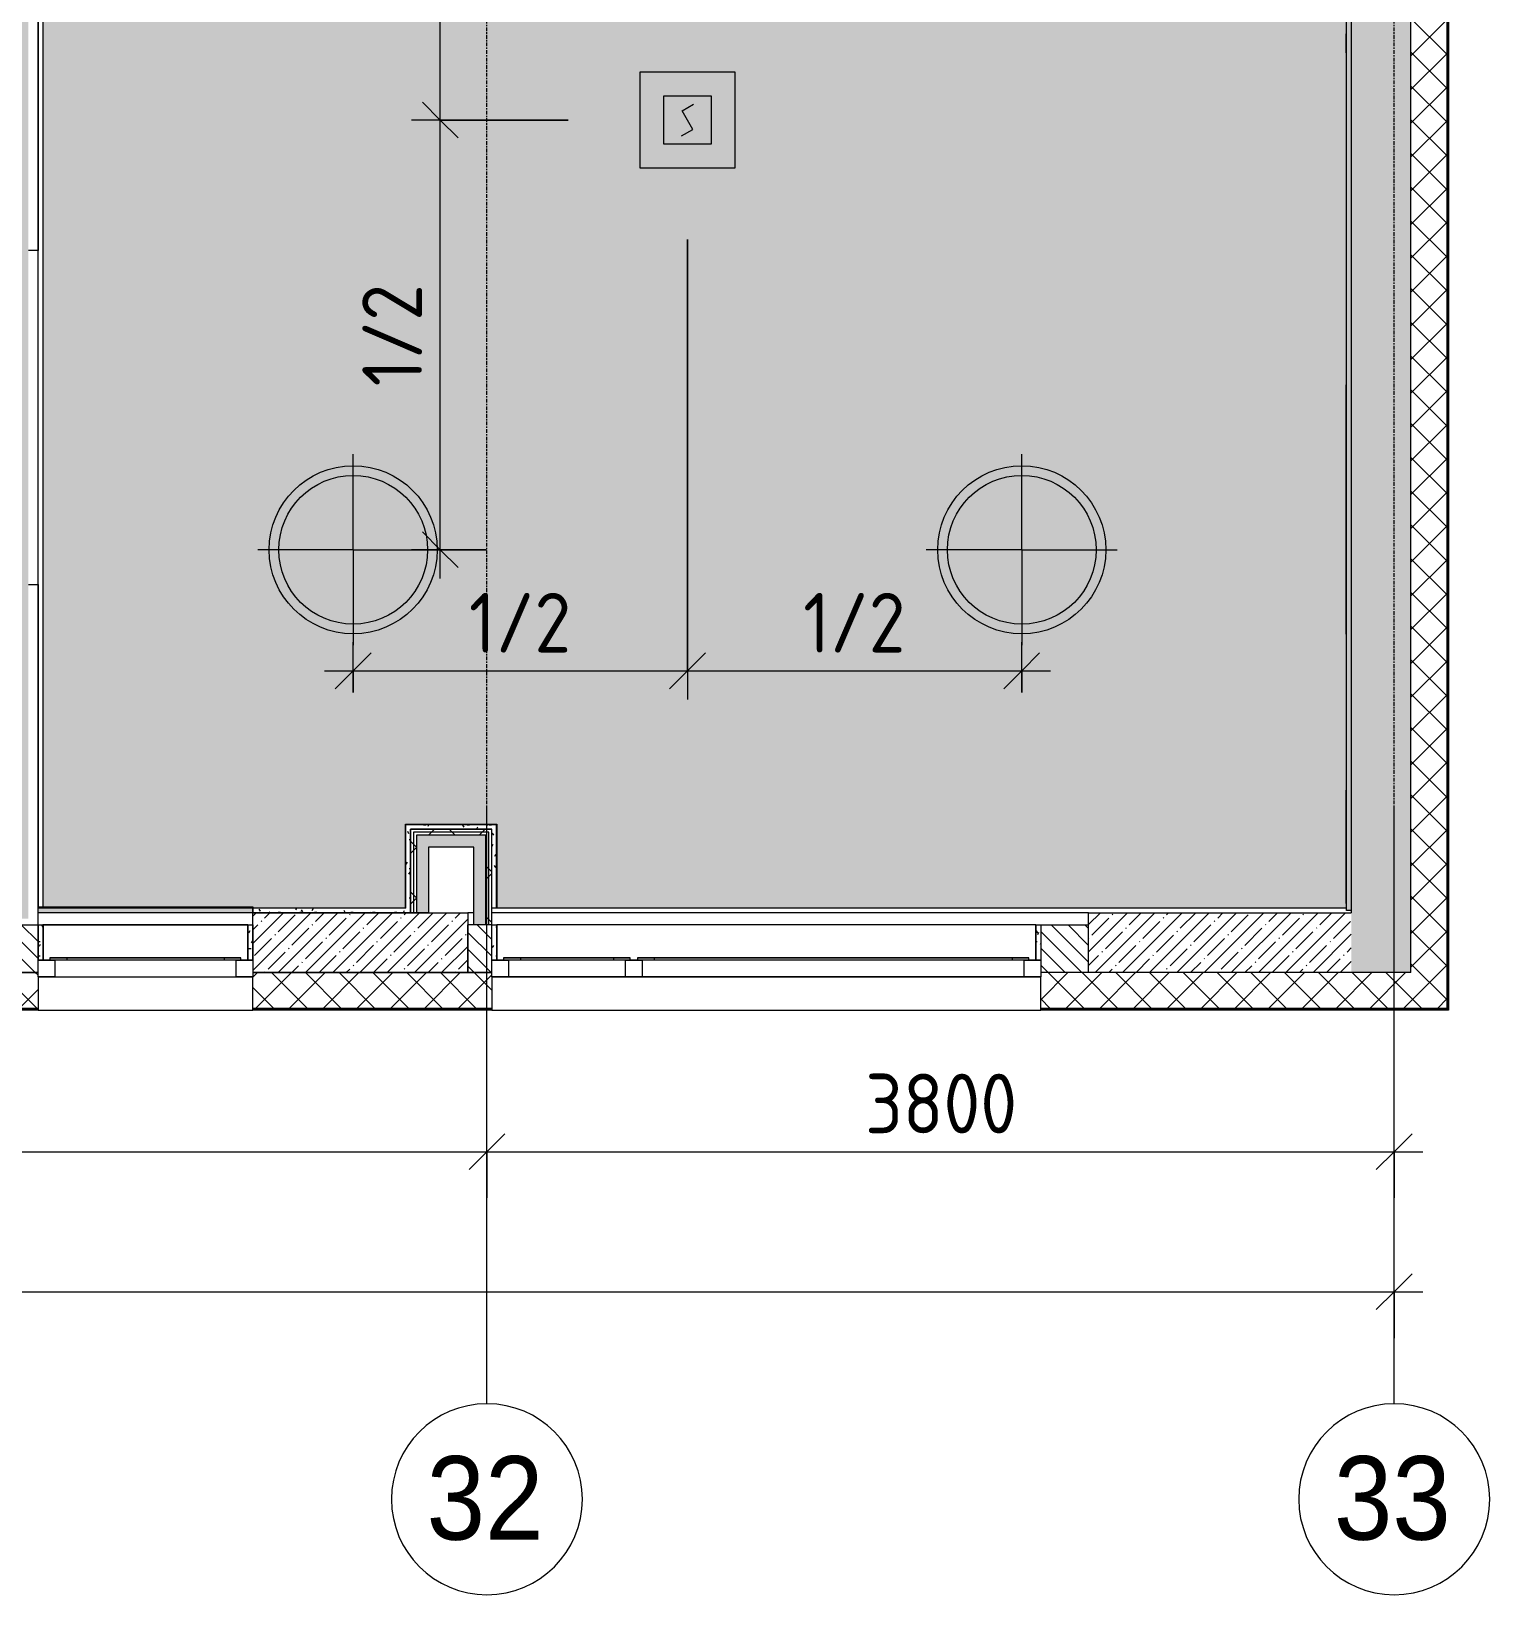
# Model space of a CAD drawing. Header units: millimetres. Extents: x 81610 to 276841, y -8553 to 29000.
# Drawn here: x 119302 to 125410, y -2706 to 3843 of the extents above; entities that cross this region are included whole.
import ezdxf

# ---------------------------------------------------------------- set-up
doc = ezdxf.new("R2010")
doc.units = ezdxf.units.MM
doc.linetypes.add('Осевая', pattern=[31.75, 6.35, -4.7625, 15.875, -4.7625])
for name, color, linetype, lineweight in [('A-ANNO-DIMS', 7, 'Continuous', 9), ('A-ANNO-DIMS-100', 7, 'Continuous', 9), ('A-ANNO-NOTE', 7, 'Continuous', 9), ('A-GLAZ', 7, 'Continuous', 9), ('A-GLAZ-1', 7, 'Continuous', 13), ('A-WALL', 7, 'Continuous', 9), ('I-WALL', 7, 'Continuous', 9), ('Q-SPCQ', 7, 'Continuous', 9), ('S-COLS', 7, 'Continuous', 9), ('Оси', 7, 'Continuous', 9), ('Оси-1', 7, 'Continuous', 20), ('Оси-2', 7, 'Осевая', 9)]:
    doc.layers.add(name, color=color, linetype=linetype, lineweight=lineweight)
for name, color, linetype, lineweight, true_color in [('A-CLNG-1', 7, 'Continuous', 9, 0xeaeaea), ('A-WALL-1', 7, 'Continuous', 9, 0x3c3c3c), ('A-WALL-2', 7, 'Continuous', 9, 0x535353), ('A-WALL-FNSH-1', 7, 'Continuous', 9, 0x3c3c3c), ('I-WALL-1', 7, 'Continuous', 9, 0x535353), ('Q-SPCQ-4', 1, 'Continuous', 9, 0xff0000), ('S-COLS-1', 9, 'Continuous', 9, 0x808080), ('S-COLS-2', 7, 'Continuous', 9, 0x3c3c3c)]:
    doc.layers.add(name, color=color, linetype=linetype, lineweight=lineweight, true_color=true_color)
doc.layers.add('A-CLNG-PATT-1', color=7, linetype='Continuous', lineweight=9, transparency=1)
doc.styles.add('Arial', font='arial.ttf', dxfattribs={"width": 0.9, "height": 350})
doc.styles.add('ISOCPEUR', font='isocpeur.ttf', dxfattribs={"width": 0.9, "height": 250})
doc.dimstyles.new('ISO-2_5_0_9К_БОЛЬШОЙ', dxfattribs={"dimscale": 304.8, "dimtxt": 248.995294, "dimasz": 0.492126, "dimexe": 0.393701, "dimexo": 0.984252, "dimgap": 0, "dimtad": 1, "dimdec": 0, "dimrnd": 10, "dimzin": 0, "dimdsep": 46, "dimtxsty": 'ISOCPEUR', "dimblk1": 'OBLIQUE', "dimblk2": 'OBLIQUE', "dimsah": 1, "dimcen": 0.09, "dimdle": 0.393701, "dimazin": 0, "dimtfac": 1, "dimtdec": 4, "dimtix": 1, "dimtmove": 0, "dimatfit": 3, "dimfxl": 1, "dimtvp": 1, "dimtolj": 1, "dimtzin": 0, "dimarcsym": 2})
pattern_1 = [(45, (0, 0), (-70.71068, 70.71068), []), (135, (0, 0), (-70.71068, -70.71068), [])]
pattern_2 = [(45, (0, 0), (-57.024626, 57.024626), []), (45, (57.025, 0), (-57.024626, 57.024626), [100.806, -20.161, 3.353, -16.808])]
pattern_3 = [(0, (0, 0), (121.92, 30.48), [10.058, -81.382, 10.058, -81.382, -487.68]), (0, (0, 0), (121.92, 30.48), [-182.88, 10.058, -172.822, 10.058, -81.382, -213.36]), (0, (0, 0), (121.92, 30.48), [-457.2, 10.058, -50.902, 10.058, -142.342]), (120, (45.72, 15.24), (-87.356454, 90.345817), [10.058, -81.382, 10.058, -81.382, -487.68]), (120, (45.72, 15.24), (-87.356454, 90.345817), [-182.88, 10.058, -172.822, 10.058, -81.382, -213.36]), (120, (45.72, 15.24), (-87.356454, 90.345817), [-457.2, 10.058, -50.902, 10.058, -142.342]), (240, (60.96, 76.2), (-34.563546, -120.825817), [10.058, -81.382, 10.058, -81.382, -487.68]), (240, (60.96, 76.2), (-34.563546, -120.825817), [-182.88, 10.058, -172.822, 10.058, -81.382, -213.36]), (240, (60.96, 76.2), (-34.563546, -120.825817), [-457.2, 10.058, -50.902, 10.058, -142.342])]
pattern_4 = [(45, (0, 0), (-106.06602, 106.06602), []), (135, (0, 0), (-106.06602, -106.06602), [])]

# ---------------------------------------------------------------- blocks, each defined once
blk = doc.blocks.new('120_Окно_СКБ_2Ст_Фрамуга сверху - 120_Окно_СКБ_2Ст_2300х2500_h_ ДОО-19727959-Сводный план потолков 1 этажа в осях 23-33')
at = {"layer": 'A-GLAZ'}
for p, q in [((1150, -57), (-1150, -57)), ((-1080, -57), (1080, -57)), ((-1150, -127), (1150, -127)), ((-1080, -127), (1080, -127))]:
    blk.add_line(p, q, dxfattribs=at)
at = {"layer": 'A-GLAZ-1'}
for p, q in [((-1150, -127), (-1150, -57)), ((-1150, -57), (-1080, -57)), ((-1080, -57), (-1080, -127)), ((520, -127), (520, -57)), ((520, -57), (590, -57)), ((590, -57), (590, -127)), ((1080, -127), (1080, -57)), ((1080, -57), (1150, -57)), ((1150, -57), (1150, -127)), ((-1080, -127), (-1150, -127)), ((-1100, -127), (-1100, -137)), ((-1030, -137), (-1030, -127)), ((470, -137), (470, -127)), ((590, -127), (520, -127)), ((540, -137), (540, -127)), ((570, -127), (570, -137)), ((640, -137), (640, -127)), ((1030, -137), (1030, -127)), ((1150, -127), (1080, -127)), ((1100, -137), (1100, -127)), ((-1100, -137), (540, -137)), ((540, -137), (-1100, -137)), ((570, -137), (1100, -137)), ((1100, -137), (570, -137))]:
    blk.add_line(p, q, dxfattribs=at)
blk = doc.blocks.new('120_Окно_СКБ_1Ст - 120_Окно_СКБ_1Ст 900х2500_h_ с форточкой-22876038-Сводный план потолков 1 этажа в осях 23-33')
at = {"layer": 'A-GLAZ'}
for p, q in [((450, -57), (-450, -57)), ((-450, -127), (450, -127))]:
    blk.add_line(p, q, dxfattribs=at)
at = {"layer": 'A-GLAZ-1'}
for p, q in [((-450, -127), (-450, -57)), ((-450, -57), (-380, -57)), ((-380, -57), (-380, -127)), ((380, -127), (380, -57)), ((380, -57), (450, -57)), ((450, -57), (450, -127)), ((-380, -127), (-450, -127)), ((-400, -127), (-400, -137)), ((-330, -137), (-330, -127)), ((330, -137), (330, -127)), ((450, -127), (380, -127)), ((400, -137), (400, -127)), ((-400, -137), (400, -137)), ((400, -137), (-400, -137))]:
    blk.add_line(p, q, dxfattribs=at)
blk = doc.blocks.new('Извещатель потолочный - Монтируемые на перекрытии-30363607-Сводный план потолков 1 этажа в осях 23-33')
at = {"layer": 'Q-SPCQ'}
for p, q in [((-300, 300), (-300, -100)), ((100, 300), (-300, 300)), ((100, -100), (100, 300)), ((0, 200), (-200, 200)), ((-200, 200), (-200, 0)), ((0, 0), (0, 200)), ((-122.5, 139), (-74.9, 166.5)), ((-100, 100), (-122.5, 139)), ((-77.5, 61), (-100, 100)), ((-200, 0), (0, 0)), ((-125.1, 33.5), (-77.5, 61)), ((-300, -100), (100, -100))]:
    blk.add_line(p, q, dxfattribs=at)
blk = doc.blocks.new('Ось сетки - D8-29747960-Сводный план потолков 1 этажа в осях 23-33')
at = {"layer": 'Оси-1'}
for start, end in [(360, 180), (180, 360)]:
    blk.add_arc((0, 0), 4, start, end, dxfattribs=at)
blk = doc.blocks.new('DIMBLOCK11-Сводный план потолков 1 этажа в осях 23-33')
at = {"layer": 'A-ANNO-DIMS-100'}
for p, q in [((115960, -1044.3), (115960, -730.4)), ((121210, -1044.3), (121210, -730.4)), ((115960, -850.4), (121210, -850.4)), ((115960, -850.4), (115960, -1044.3)), ((121210, -850.4), (121210, -1044.3))]:
    blk.add_line(p, q, dxfattribs=at)
at = {"layer": 'A-ANNO-DIMS-100', "lineweight": 20}
for p, q in [((115960, -850.4), (116035, -775.4)), ((121210, -850.4), (121285, -775.4)), ((115960, -850.4), (115885, -925.4)), ((121210, -850.4), (121135, -925.4))]:
    blk.add_line(p, q, dxfattribs=at)
at = {"layer": 'A-ANNO-DIMS-100', "color": 0, "insert": (118269, -523.7), "char_height": 250, "width": 758.478, "attachment_point": 1, "line_spacing_factor": 1.149209, "style": 'ISOCPEUR'}
blk.add_mtext('5250', dxfattribs=at)
blk = doc.blocks.new('_Oblique')
at = {"color": 0, "linetype": 'ByBlock', "lineweight": -2}
blk.add_line((-0.5, -0.5), (0.5, 0.5), dxfattribs=at)
blk = doc.blocks.new('DIMBLOCK12-Сводный план потолков 1 этажа в осях 23-33')
at = {"layer": 'A-ANNO-DIMS-100'}
for p, q in [((121210, -1044.3), (121210, -730.4)), ((125010, -1044.3), (125010, -730.4)), ((121210, -850.4), (125130, -850.4)), ((121210, -850.4), (121210, -1044.3)), ((125010, -850.4), (125010, -1044.3))]:
    blk.add_line(p, q, dxfattribs=at)
at = {"layer": 'A-ANNO-DIMS-100', "lineweight": 20}
for p, q in [((121210, -850.4), (121285, -775.4)), ((125010, -850.4), (125085, -775.4)), ((121210, -850.4), (121135, -925.4)), ((125010, -850.4), (124935, -925.4))]:
    blk.add_line(p, q, dxfattribs=at)
at = {"layer": 'A-ANNO-DIMS-100', "color": 0, "insert": (122794, -523.7), "char_height": 250, "width": 758.478, "attachment_point": 1, "line_spacing_factor": 1.149209, "style": 'ISOCPEUR'}
blk.add_mtext('3800', dxfattribs=at)
blk = doc.blocks.new('DIMBLOCK22-Сводный план потолков 1 этажа в осях 23-33')
at = {"layer": 'A-ANNO-DIMS-100'}
for p, q in [((84560, -1631), (84560, -1317.1)), ((125010, -1631), (125010, -1317.1)), ((84440, -1437.1), (125130, -1437.1)), ((84560, -1437.1), (84560, -1631)), ((125010, -1437.1), (125010, -1631))]:
    blk.add_line(p, q, dxfattribs=at)
at = {"layer": 'A-ANNO-DIMS-100', "lineweight": 20}
for p, q in [((84560, -1437.1), (84635, -1362.1)), ((125010, -1437.1), (125085, -1362.1)), ((84560, -1437.1), (84485, -1512.1)), ((125010, -1437.1), (124935, -1512.1))]:
    blk.add_line(p, q, dxfattribs=at)
at = {"layer": 'A-ANNO-DIMS-100', "color": 0, "insert": (104366, -1110.5), "char_height": 250, "width": 1005.558, "attachment_point": 1, "line_spacing_factor": 1.149209, "style": 'ISOCPEUR'}
blk.add_mtext('40450', dxfattribs=at)
blk = doc.blocks.new('DIMBLOCK126-Сводный план потолков 1 этажа в осях 23-33')
at = {"layer": 'A-ANNO-DIMS-100', "lineweight": 20}
for p, q in [((121014.8, 3471), (120939.8, 3546)), ((121014.8, 3471), (121089.8, 3396)), ((121014.8, 1671), (120939.8, 1746)), ((121014.8, 1671), (121089.8, 1596))]:
    blk.add_line(p, q, dxfattribs=at)
at = {"layer": 'A-ANNO-DIMS-100'}
for p, q in [((121550, 3471), (120894.8, 3471)), ((121014.8, 1551), (121014.8, 3471)), ((121014.8, 3471), (121550, 3471)), ((121208.8, 1671), (120894.8, 1671)), ((121014.8, 1671), (121208.8, 1671))]:
    blk.add_line(p, q, dxfattribs=at)
at = {"layer": 'A-ANNO-DIMS-100', "color": 0, "insert": (120688.2, 2355.5), "char_height": 250, "width": 517.144, "attachment_point": 1, "rotation": 90, "line_spacing_factor": 1.149209, "style": 'ISOCPEUR'}
blk.add_mtext('1/2', dxfattribs=at)
blk = doc.blocks.new('DIMBLOCK127-Сводный план потолков 1 этажа в осях 23-33')
at = {"layer": 'A-ANNO-DIMS-100'}
for p, q in [((121014.8, 3471), (121014.8, 5391)), ((121208.8, 5271), (120894.8, 5271)), ((121014.8, 5271), (121208.8, 5271)), ((121550, 3471), (120894.8, 3471)), ((121014.8, 3471), (121550, 3471))]:
    blk.add_line(p, q, dxfattribs=at)
at = {"layer": 'A-ANNO-DIMS-100', "lineweight": 20}
for p, q in [((121014.8, 5271), (120939.8, 5346)), ((121014.8, 5271), (121089.8, 5196)), ((121014.8, 3471), (120939.8, 3546)), ((121014.8, 3471), (121089.8, 3396))]:
    blk.add_line(p, q, dxfattribs=at)
at = {"layer": 'A-ANNO-DIMS-100', "color": 0, "insert": (120688.2, 4155.5), "char_height": 250, "width": 517.144, "attachment_point": 1, "rotation": 90, "line_spacing_factor": 1.149209, "style": 'ISOCPEUR'}
blk.add_mtext('1/2', dxfattribs=at)
blk = doc.blocks.new('DIMBLOCK128-Сводный план потолков 1 этажа в осях 23-33')
at = {"layer": 'A-ANNO-DIMS-100'}
for p, q in [((122050, 2971), (122050, 1043.7)), ((122050, 1163.7), (122050, 2971)), ((120650, 1073.5), (120650, 1283.7)), ((120530, 1163.7), (122050, 1163.7)), ((120650, 1163.7), (120650, 1073.5))]:
    blk.add_line(p, q, dxfattribs=at)
at = {"layer": 'A-ANNO-DIMS-100', "lineweight": 20}
for p, q in [((120650, 1163.7), (120725, 1238.7)), ((122050, 1163.7), (122125, 1238.7)), ((120650, 1163.7), (120575, 1088.7)), ((122050, 1163.7), (121975, 1088.7))]:
    blk.add_line(p, q, dxfattribs=at)
at = {"layer": 'A-ANNO-DIMS-100', "color": 0, "insert": (121134.5, 1490.3), "char_height": 250, "width": 517.144, "attachment_point": 1, "line_spacing_factor": 1.149209, "style": 'ISOCPEUR'}
blk.add_mtext('1/2', dxfattribs=at)
blk = doc.blocks.new('DIMBLOCK129-Сводный план потолков 1 этажа в осях 23-33')
at = {"layer": 'A-ANNO-DIMS-100'}
for p, q in [((122050, 2971), (122050, 1043.7)), ((122050, 1163.7), (122050, 2971)), ((123450, 1073.5), (123450, 1283.7)), ((122050, 1163.7), (123570, 1163.7)), ((123450, 1163.7), (123450, 1073.5))]:
    blk.add_line(p, q, dxfattribs=at)
at = {"layer": 'A-ANNO-DIMS-100', "lineweight": 20}
for p, q in [((122050, 1163.7), (122125, 1238.7)), ((123450, 1163.7), (123525, 1238.7)), ((122050, 1163.7), (121975, 1088.7)), ((123450, 1163.7), (123375, 1088.7))]:
    blk.add_line(p, q, dxfattribs=at)
at = {"layer": 'A-ANNO-DIMS-100', "color": 0, "insert": (122534.5, 1490.3), "char_height": 250, "width": 517.144, "attachment_point": 1, "line_spacing_factor": 1.149209, "style": 'ISOCPEUR'}
blk.add_mtext('1/2', dxfattribs=at)

msp = doc.modelspace()

# ---------------------------------------------------------------- hatches: boundary and pattern name
at = {"layer": 'A-CLNG-PATT-1'}
h = msp.add_hatch(color=256, dxfattribs=at)
h.paths.add_polyline_path([(120869, 170), (120869, 521), (121250, 520), (121250, 170), (124810, 170), (124810, 7721), (124805, 7721), (124805, 9959), (124410, 9960), (124410, 10360), (119350, 10360), (119350, 175), (120230, 175), (120230, 170)])
h.paths.add_polyline_path([(118192.5, 170), (118830, 170), (118830, 175), (119290, 175), (119289, 5160), (111910, 5160), (111909, 6600), (109770, 6600), (109770, 175), (112510, 175), (112510, 520), (112890, 520), (112890.1, 170), (115960, 170), (115960, 520), (116430, 520), (116430, 170), (116845.8, 170)])
h.paths.add_polyline_path([(118680, 5139), (118580, 5139), (118580, 5159), (118680, 5159)])
h.paths.add_polyline_path([(117955, 5139), (117855, 5139), (117855, 5159), (117955, 5157.9)])
at = {"layer": 'A-WALL'}
h = msp.add_hatch(dxfattribs=at)
h.set_pattern_fill('FP_5', color=256, style=0, pattern_type=2)
h.set_pattern_definition(pattern_1)
h.paths.add_polyline_path([(125230, -250), (125230, 7700), (125080, 7700), (125080, -250)])
h.paths.add_polyline_path([(125080, 8900), (125230, 8900), (125230, 10820), (125080, 10820), (125080, 9999.4)])
h.paths.add_polyline_path([(125230, 13120), (125230, 13670), (125080, 13670), (125080, 13120)])
h.paths.add_polyline_path([(125080, 15220), (125230, 15220), (125230, 21550), (125080, 21550), (125080, 17428)])
h = msp.add_hatch(dxfattribs=at)
h.set_pattern_fill('FP_1', color=256, style=0, pattern_type=2)
h.set_pattern_definition([(135, (0, 0), (-35.35534, -35.35534), [])])
h.paths.add_polyline_path([(123730, -100), (123730, 100), (123530, 100), (123530, -100)])
h.paths.add_polyline_path([(121130, -100), (121230, -100), (121230, 100), (121130, 100), (121130, -48)])
h.paths.add_polyline_path([(118830, -100), (119330, -100), (119330, 100), (118830, 100)])
h.paths.add_polyline_path([(117030, -100), (117030, 100), (115980, 100), (115980, -100), (116845.8, -100)])
h.paths.add_polyline_path([(113478.9, -100), (113680, -100), (113680, 100), (113430, 100), (113430, -100)])
h.paths.add_polyline_path([(111630, -100), (111630, 100), (110730, 100), (110730, -100), (111458.8, -100)])
h.paths.add_polyline_path([(109655, -100), (109830, -100), (109830, 100), (109480, 100), (109480, -100)])
h.paths.add_polyline_path([(106071.9, -100), (106230, -100), (106230, 100), (105180, 100), (105180, -100), (105398.5, -100)])
h.paths.add_polyline_path([(102630, -100), (102880, -100), (102880, 100), (102630, 100), (102630, -48)])
h.paths.add_polyline_path([(101730, -100), (101730, 100), (100830, 100), (100830, -100), (101358.3, -100)])
h.paths.add_polyline_path([(98105, -100), (98105, 100), (97105, 100), (97105, -100), (97991.5, -100)])
h.paths.add_polyline_path([(94780, -100), (94780, 100), (94530, 100), (94530, -100)])
h.paths.add_polyline_path([(92730, -100), (92730, 100), (91930, 100), (91930, -100), (92604.6, -100)])
h = msp.add_hatch(dxfattribs=at)
h.set_pattern_fill('FP_5', color=256, style=0, pattern_type=2)
h.set_pattern_definition(pattern_1)
h.paths.add_polyline_path([(124926.2, -250), (125080, -250), (125080, -100), (123530, -100), (123530, -250)])
h.paths.add_polyline_path([(121230, -250), (121230, -100), (120230, -100), (120230, -250), (120886, -250)])
h.paths.add_polyline_path([(118192.5, -250), (119330, -250), (119330, -100), (117930, -100), (117930, -250)])
h.paths.add_polyline_path([(116845.8, -250), (117030, -250), (117030, -100), (115980, -100), (115980, -250)])
h.paths.add_polyline_path([(112805.6, -250), (113680, -250), (113680, -100), (112530, -100), (112530, -250)])
h.paths.add_polyline_path([(109830, -250), (109830, -100), (109480, -100), (109480, -250)])
h.paths.add_polyline_path([(110730, -250), (111630, -250), (111630, -100), (110730, -100), (110730, -118)])
h.paths.add_polyline_path([(107130, -250), (108030, -250), (108030, -100), (107130, -100), (107130, -118)])
h.paths.add_polyline_path([(105180, -250), (106230, -250), (106230, -100), (105180, -100), (105180, -214.9)])
h.paths.add_polyline_path([(102880, -250), (102880, -100), (100830, -100), (100830, -250), (102630, -250)])
h.paths.add_polyline_path([(99030, -250), (99930, -250), (99930, -100), (99030, -100), (99030, -214.9)])
h.paths.add_polyline_path([(98130, -250), (98130, -100), (97080, -100), (97080, -250), (97991.5, -250)])
h.paths.add_polyline_path([(93951.3, -250), (94780, -250), (94780, -100), (93630, -100), (93630, -250)])
h.paths.add_polyline_path([(92604.6, -250), (92730, -250), (92730, -100), (91930, -100), (91930, -250)])
h.paths.add_polyline_path([(91030, -250), (91030, -100), (89210, -100), (89210, -250), (89911.1, -250)])
at = {"layer": 'I-WALL'}
h = msp.add_hatch(dxfattribs=at)
h.set_pattern_fill('FP_31', color=256, style=0, pattern_type=2)
h.set_pattern_definition(pattern_3)
h.paths.add_polyline_path([(124810, 160), (124830, 160), (124830, 7700), (124810, 7700), (124810, 2570.8)])
h.paths.add_polyline_path([(124810, 8900), (124830, 8900), (124830, 9980), (124810, 9980), (124810, 9070.8)])
h = msp.add_hatch(dxfattribs=at)
h.set_pattern_fill('FP_2', color=256, style=0, pattern_type=2)
h.set_pattern_definition(pattern_2)
h.paths.add_polyline_path([(124926.2, -100), (125080, -100), (125080, 7700), (125028, 7700), (125028, 7720), (124830, 7720), (124830, -100)])
h = msp.add_hatch(dxfattribs=at)
h.set_pattern_fill('FP_31', color=256, style=0, pattern_type=2)
h.set_pattern_definition(pattern_3)
h.paths.add_polyline_path([(120890, 170), (120890, 520), (120870, 520), (120870, 170), (120886, 170)])
h = msp.add_hatch(dxfattribs=at)
h.set_pattern_fill('FP_31', color=256, style=0, pattern_type=2)
h.set_pattern_definition(pattern_3)
h.paths.add_polyline_path([(121250, 500), (121250, 520), (120890, 520), (120890, 500), (121230, 500)])
h = msp.add_hatch(dxfattribs=at)
h.set_pattern_fill('FP_41', color=256, style=0, pattern_type=2)
h.set_pattern_definition(pattern_4)
h.paths.add_polyline_path([(121217.5, 487.5), (121217.5, 500), (120890, 500), (120890, 487.5), (121205, 487.5)])
h = msp.add_hatch(dxfattribs=at)
h.set_pattern_fill('FP_41', color=256, style=0, pattern_type=2)
h.set_pattern_definition(pattern_4)
h.paths.add_polyline_path([(120902.5, 150), (120902.5, 487.5), (120890, 487.5), (120890, 150)])
h = msp.add_hatch(dxfattribs=at)
h.set_pattern_fill('FP_41', color=256, style=0, pattern_type=2)
h.set_pattern_definition(pattern_4)
h.paths.add_polyline_path([(121155, 475), (121205, 475), (121205, 487.5), (120902.5, 487.5), (120902.5, 475), (120915, 475)])
h = msp.add_hatch(dxfattribs=at)
h.set_pattern_fill('FP_41', color=256, style=0, pattern_type=2)
h.set_pattern_definition(pattern_4)
h.paths.add_polyline_path([(120902.5, 150), (120915, 150), (120915, 475), (120902.5, 475), (120902.5, 249.4)])
for points in [[(121155, 425), (121155, 475), (120915, 475), (120915, 425), (120965, 425)], [(121155, 100), (121205, 100), (121205, 475), (121155, 475), (121155, 249.4)], [(120965, 150), (120965, 425), (120915, 425), (120915, 150)]]:
    msp.add_hatch(color=256, dxfattribs=at).paths.add_polyline_path(points)
h = msp.add_hatch(dxfattribs=at)
h.set_pattern_fill('FP_41', color=256, style=0, pattern_type=2)
h.set_pattern_definition(pattern_4)
h.paths.add_polyline_path([(121205, 100), (121217.5, 100), (121217.5, 487.5), (121205, 487.5), (121205, 249.4)])
h = msp.add_hatch(dxfattribs=at)
h.set_pattern_fill('FP_41', color=256, style=0, pattern_type=2)
h.set_pattern_definition(pattern_4)
h.paths.add_polyline_path([(121217.5, 100), (121230, 100), (121230, 500), (121217.5, 500), (121217.5, 249.4)])
h = msp.add_hatch(dxfattribs=at)
h.set_pattern_fill('FP_31', color=256, style=0, pattern_type=2)
h.set_pattern_definition(pattern_3)
h.paths.add_polyline_path([(121230, 170), (121250, 171), (121250, 500), (121230, 500), (121230, 171)])
h = msp.add_hatch(color=256, dxfattribs=at)
h.paths.add_polyline_path([(118865.9, 125), (119290, 125), (119290, 175), (118830, 175), (118830, 125)])
h.paths.add_polyline_path([(120230, 150), (120230, 175), (119330, 175), (119330, 150), (119539.2, 150)])
h = msp.add_hatch(dxfattribs=at)
h.set_pattern_fill('FP_31', color=256, style=0, pattern_type=2)
h.set_pattern_definition(pattern_3)
h.paths.add_polyline_path([(120886, 150), (120890, 150), (120890, 170), (120230, 170), (120230, 150)])
h = msp.add_hatch(dxfattribs=at)
h.set_pattern_fill('FP_2', color=256, style=0, pattern_type=2)
h.set_pattern_definition(pattern_2)
h.paths.add_polyline_path([(123730, -100), (124830, -100), (124830, 150), (123730, 150), (123730, 100)])
h = msp.add_hatch(dxfattribs=at)
h.set_pattern_fill('FP_31', color=256, style=0, pattern_type=2)
h.set_pattern_definition(pattern_3)
h.paths.add_polyline_path([(119330, -48), (119350, -48), (119350, 100), (119330, 100), (119330, 17.2)])
h = msp.add_hatch(dxfattribs=at)
h.set_pattern_fill('FP_31', color=256, style=0, pattern_type=2)
h.set_pattern_definition(pattern_3)
h.paths.add_polyline_path([(120210, -48), (120230, -48), (120230, 100), (120210, 100)])
h = msp.add_hatch(dxfattribs=at)
h.set_pattern_fill('FP_31', color=256, style=0, pattern_type=2)
h.set_pattern_definition(pattern_3)
h.paths.add_polyline_path([(121230, -48), (121250, -48), (121250, 100), (121230, 100)])
h = msp.add_hatch(dxfattribs=at)
h.set_pattern_fill('FP_31', color=256, style=0, pattern_type=2)
h.set_pattern_definition(pattern_3)
h.paths.add_polyline_path([(123510, -48), (123530, -48), (123530, 100), (123510, 100)])
at = {"layer": 'S-COLS-1'}
h = msp.add_hatch(dxfattribs=at)
h.set_pattern_fill('FP_2', color=256, style=0, pattern_type=2)
h.set_pattern_definition(pattern_2)
h.paths.add_polyline_path([(120230, -100), (121130, -100), (121130, 150), (120230, 150), (120230, -48)])

# ---------------------------------------------------------------- linework, layer by layer
at = {"layer": 'A-ANNO-NOTE'}
for p, q in [((120650, 1671), (120650, 2071)), ((123450, 1671), (123450, 2071)), ((120650, 1671), (120250, 1671)), ((120650, 1671), (120650, 1271)), ((120650, 1671), (121050, 1671)), ((123450, 1671), (123050, 1671)), ((123450, 1671), (123450, 1271)), ((123450, 1671), (123850, 1671))]:
    msp.add_line(p, q, dxfattribs=at)
for centre, radius in [((120650, 1671), 352), ((120650, 1671), 311.5), ((123450, 1671), 352), ((123450, 1671), 311.5)]:
    msp.add_circle(centre, radius, dxfattribs=at)
at = {"layer": 'A-CLNG-1'}
for p, q in [((119350, 10360), (119350, 175)), ((124810, 170), (124810, 7721)), ((120869, 170), (120869, 171)), ((124809, 170), (124810, 170)), ((119350.2, 100), (119350.2, -48)), ((120209, 100), (119350.5, 100)), ((119350.5, 100), (119350.5, -48)), ((120208.7, -48), (120208.7, 100)), ((120209, -48), (120209, 100)), ((123509, 100), (121251, 100)), ((121251, 100), (121251, -48)), ((123509, -48), (123509, 100))]:
    msp.add_line(p, q, dxfattribs=at)
at = {"layer": 'A-WALL'}
for p, q in [((124830, 7720), (124830, 150)), ((125230, 7700), (125230, -250)), ((125233, 7700), (125233, -253)), ((119330, 2925), (119330, 5179)), ((119330, 100), (119330, 1525)), ((121217.5, 487.5), (120902.5, 487.5)), ((120902.5, 487.5), (120902.5, 150)), ((121205, 475), (120915, 475)), ((120915, 475), (120915, 150)), ((121205, 100), (121205, 475)), ((121217.5, 100), (121217.5, 487.5)), ((123730, -100), (123730, 150)), ((118830, 100), (119330, 100)), ((121130, -100), (121130, 100)), ((119330, -100), (118830, -100)), ((121230, -100), (121130, -100)), ((124830, -100), (123530, -100)), ((119330, -250), (117930, -250)), ((119330, -253), (117930, -253)), ((121230, -250), (120230, -250)), ((121230, -253), (120230, -253)), ((125230, -250), (123530, -250)), ((125233, -253), (123530, -253))]:
    msp.add_line(p, q, dxfattribs=at)
at = {"layer": 'A-WALL-1'}
for p, q in [((125080, -100), (125080, 7700)), ((119330, 2925), (119290, 2925)), ((119290, 1525), (119330, 1525)), ((120870, 170), (120870, 520)), ((120870, 520), (121250, 520)), ((120890, 500), (121230, 500)), ((120890, 150), (120890, 500)), ((120890, 500), (120890, 150)), ((121230, 500), (120890, 500)), ((121230, 171), (121230, 500)), ((121230, -48), (121230, 500)), ((121155, 425), (120965, 425)), ((120965, 425), (120965, 150)), ((121155, 100), (121155, 425)), ((119330, 175), (120230, 175)), ((120230, 150), (119330, 150)), ((120230, 175), (120230, 150)), ((120230, 150), (120230, 170)), ((120890, 150), (120230, 150)), ((120965, 150), (120890, 150)), ((121250, 170), (121230, 170)), ((121250, 171), (121250, 170)), ((123730, 150), (124830, 150)), ((124810, 160), (124810, 170)), ((124830, 160), (124810, 160)), ((119330, 100), (119330, -48)), ((119330, -48), (119330, 100)), ((119330, 100), (119350, 100)), ((119350, 100), (119350, -48)), ((120210, -48), (120210, 100)), ((120210, 100), (120230, 100)), ((120230, 100), (120230, -48)), ((121230, 100), (121130, 100)), ((121230, 100), (121250, 100)), ((121250, 100), (121250, -48)), ((123510, -48), (123510, 100)), ((123510, 100), (123530, 100)), ((123530, 100), (123530, 100)), ((123530, 100), (123730, 100)), ((123530, 100), (123530, -48)), ((117930, -100), (119330, -100)), ((119330, -118), (119330, -250)), ((120230, -100), (121230, -100)), ((120230, -250), (120230, -118)), ((121230, -118), (121230, -250)), ((125080, -100), (123530, -100)), ((123530, -250), (123530, -118))]:
    msp.add_line(p, q, dxfattribs=at)
at = {"layer": 'A-WALL-2'}
for p, q in [((119330, -258), (120230, -258)), ((121230, -258), (123530, -258))]:
    msp.add_line(p, q, dxfattribs=at)
at = {"layer": 'A-WALL-FNSH-1'}
for p, q in [((125238, 7700), (125238, -258)), ((119331, 5179), (119331, 2925)), ((124810, 3842.9), (124809, 3842.9)), ((124809, 3752.2), (124809, 3832.8)), ((124809, 3832.8), (124810, 3832.8)), ((124810, 3752.2), (124809, 3752.2)), ((119331, 2925), (119330, 2925)), ((124809, 1988.3), (124810, 1988.3)), ((124809, 1317.7), (124809, 1639.3)), ((119330, 1525), (119331, 1525)), ((119331, 1525), (119331, 171)), ((124810, 1343.6), (124809, 1343.6)), ((124810, 1317.7), (124809, 1317.7)), ((124809, 188.6), (124809, 664.2)), ((124809, 664.2), (124810, 664.2)), ((120869, 171), (120869, 521)), ((120869, 521), (121251, 521)), ((121250, 171), (121250, 520)), ((121251, 521), (121251, 171)), ((120870, 170), (119330, 170)), ((119331, 171), (120869, 171)), ((124809, 170), (121250, 170)), ((121251, 171), (124809, 171)), ((124810, 188.6), (124809, 188.6)), ((124809, 171), (124809, 170)), ((119350, 100), (119351, 100)), ((119351, 100), (119351, -48)), ((120209, 100), (120209, 100)), ((120209, 100), (120210, 100)), ((121250, 100), (121251, 100)), ((121251, 100), (121251, 100)), ((123509, 100), (123509, 100)), ((123509, 100), (123510, 100)), ((119330, -258), (117930, -258)), ((119330, -250), (119330, -258)), ((120230, -258), (120230, -250)), ((121230, -258), (120230, -258)), ((121230, -250), (121230, -258)), ((123530, -258), (123530, -250)), ((125238, -258), (123530, -258))]:
    msp.add_line(p, q, dxfattribs=at)
at = {"layer": 'I-WALL-1'}
for p, q in [((124809, 3769), (124810, 3769)), ((124809, 3759), (124810, 3759)), ((124809, 3622.7), (124810, 3622.7)), ((124809, 3462.2), (124809, 2731.3)), ((124809, 3442.3), (124810, 3442.3)), ((124809, 3441.9), (124810, 3441.9)), ((124810, 3269.2), (124809, 3269.2)), ((124810, 3244.6), (124809, 3244.6)), ((124809, 3232.3), (124810, 3232.3)), ((124809, 3210.7), (124810, 3210.7)), ((124810, 3193.7), (124809, 3193.7)), ((124810, 3169.2), (124809, 3169.2)), ((124810, 3144.6), (124809, 3144.6)), ((124810, 3127.7), (124809, 3127.7)), ((124810, 3093.8), (124809, 3093.8)), ((124810, 3069.2), (124809, 3069.2)), ((124809, 3012.1), (124810, 3012.1)), ((124809, 2975), (124810, 2975)), ((124809, 2957.7), (124810, 2957.7)), ((119331, 1525), (119331, 2925)), ((124809, 2924.3), (124810, 2924.3)), ((124810, 2889.7), (124809, 2889.7)), ((124809, 2873.6), (124810, 2873.6)), ((124809, 2862.2), (124810, 2862.2)), ((124809, 2822.9), (124810, 2822.9)), ((124809, 2782.8), (124810, 2782.8)), ((124809, 2772.2), (124810, 2772.2)), ((124810, 2770.1), (124809, 2770.1)), ((124809, 2731.3), (124810, 2731.3)), ((124810, 2601.7), (124809, 2601.7)), ((124809, 2521.7), (124810, 2521.7)), ((124809, 1639.3), (124809, 2361.2)), ((124809, 2341.4), (124810, 2341.4)), ((124810, 2341), (124809, 2341)), ((124809, 2131.3), (124810, 2131.3)), ((124810, 2009), (124809, 2009)), ((124810, 1984.3), (124809, 1984.3)), ((124810, 1950.5), (124809, 1950.5)), ((124809, 1933.5), (124810, 1933.5)), ((124810, 1909), (124809, 1909)), ((124810, 1884.4), (124809, 1884.4)), ((124810, 1867.5), (124809, 1867.5)), ((124809, 1856.8), (124810, 1856.8)), ((124810, 1833.6), (124809, 1833.6)), ((124810, 1809), (124809, 1809)), ((124809, 1681.9), (124810, 1681.9)), ((124810, 1669.2), (124809, 1669.2)), ((124810, 1666.7), (124809, 1666.7)), ((124809, 1639.3), (124810, 1639.3)), ((124810, 1500.7), (124809, 1500.7)), ((124809, 1342.4), (124810, 1342.4)), ((124809, 1222.7), (124810, 1222.7)), ((124809, 1062.2), (124809, 664.2)), ((124809, 1042.3), (124810, 1042.3)), ((124809, 1041.9), (124810, 1041.9)), ((124809, 832.3), (124810, 832.3)), ((124810, 746.8), (124809, 746.8)), ((124810, 722.2), (124809, 722.2)), ((124810, 688.3), (124809, 688.3)), ((124810, 671.4), (124809, 671.4)), ((124810, 646.8), (124809, 646.8)), ((124810, 622.3), (124809, 622.3)), ((124809, 606.3), (124810, 606.3)), ((124810, 605.3), (124809, 605.3)), ((124810, 596.3), (124809, 596.3)), ((124810, 571.5), (124809, 571.5)), ((124809, 557.7), (124810, 557.7)), ((124810, 546.8), (124809, 546.8)), ((124809, 537.8), (124810, 537.8)), ((124809, 450.1), (124810, 450.1)), ((124809, 422.7), (124810, 422.7)), ((124809, 382.8), (124810, 382.8)), ((124810, 370.1), (124809, 370.1)), ((124810, 345.1), (124809, 345.1)), ((124809, 270), (124810, 270)), ((124809, 260), (124810, 260)), ((124810, 201.7), (124809, 201.7)), ((121155, 150), (121130, 150)), ((123730, 150), (121230, 150)), ((119350.5, 100), (120208.7, 100))]:
    msp.add_line(p, q, dxfattribs=at)
for points in [[(124809, 3842.9), (124809, 3821.9), (124809, 3805.5), (124809, 3769)], [(124809, 3759), (124809, 3795.4), (124809, 3811.8), (124809, 3832.8)], [(124809, 1343.6), (124809, 1342.8), (124809, 1342.4), (124809, 1342.4)], [(124809, 1342.4), (124809, 1342.4), (124809, 1342.8), (124809, 1343.6)]]:
    msp.add_open_spline(points, degree=3, dxfattribs=at)
for points, knots in [([(124809, 606.3), (124809, 523.3), (124809, 486.9), (124809, 438.4), (124809, 343), (124809, 307.4), (124809, 270)], [0, 0, 0, 0, 0.382944, 0.819442, 1.25295, 1.618625, 1.618625, 1.618625, 1.618625]), ([(124809, 260), (124809, 297.4), (124809, 333), (124809, 428.4), (124809, 476.9), (124809, 513.3), (124809, 596.3)], [-1.618625, -1.618625, -1.618625, -1.618625, -1.25295, -0.819442, -0.382944, 0, 0, 0, 0]), ([(124809, 537.8), (124809, 480.8), (124809, 462.4), (124809, 405.4), (124809, 370.8), (124809, 345.1)], [-1.001889, -1.001889, -1.001889, -1.001889, -0.668879, -0.322024, 0, 0, 0, 0]), ([(124809, 345.1), (124809, 370.8), (124809, 405.4), (124809, 462.4), (124809, 480.8), (124809, 537.8)], [0, 0, 0, 0, 0.322024, 0.668879, 1.001889, 1.001889, 1.001889, 1.001889])]:
    msp.add_open_spline(points, degree=3, knots=knots, dxfattribs=at)
at = {"layer": 'S-COLS'}
msp.add_line((121130, 100), (121130, -100), dxfattribs=at)
at = {"layer": 'S-COLS-2'}
for p, q in [((120230, -48), (120230, 150)), ((120230, 150), (121130, 150)), ((121130, 150), (121130, 100)), ((121130, -100), (120230, -100))]:
    msp.add_line(p, q, dxfattribs=at)
at = {"layer": 'Оси'}
for p, q in [((121210, -1906.3), (121210, 593.7)), ((125010, -1906.3), (125010, 593.7))]:
    msp.add_line(p, q, dxfattribs=at)
at = {"layer": 'Оси-2'}
for p, q in [((121210, 593.7), (121210, 19415.1)), ((125010, 593.7), (125010, 19415.1))]:
    msp.add_line(p, q, dxfattribs=at)

# ---------------------------------------------------------------- block references
at = {"layer": 'A-GLAZ', "rotation": 180}
for name, p in [('120_Окно_СКБ_1Ст - 120_Окно_СКБ_1Ст 900х2500_h_ с форточкой-22876038-Сводный план потолков 1 этажа в осях 23-33', (119780, -175)), ('120_Окно_СКБ_2Ст_Фрамуга сверху - 120_Окно_СКБ_2Ст_2300х2500_h_ ДОО-19727959-Сводный план потолков 1 этажа в осях 23-33', (122380, -175))]:
    msp.add_blockref(name, p, dxfattribs=at)
at = {"layer": 'Q-SPCQ-4'}
msp.add_blockref('Извещатель потолочный - Монтируемые на перекрытии-30363607-Сводный план потолков 1 этажа в осях 23-33', (122150, 3371), dxfattribs=at)
at = {"layer": 'Оси-1', "xscale": 99.99999999999993, "yscale": 99.99999999999993, "zscale": 99.99999999999993}
for p in [(121210, -2306.3), (125010, -2306.3)]:
    msp.add_blockref('Ось сетки - D8-29747960-Сводный план потолков 1 этажа в осях 23-33', p, dxfattribs=at)

# ---------------------------------------------------------------- texts
at = {"layer": 'Оси', "char_height": 350, "width": 606.076, "attachment_point": 1, "style": 'Arial'}
for s, insert in [('32', (120957.4, -2125.6)), ('33', (124757.4, -2125.6))]:
    msp.add_mtext(s, dxfattribs=dict(at, insert=insert))

# ---------------------------------------------------------------- dimensions: what is measured, and where the dimension line sits
at = {"layer": 'A-ANNO-DIMS'}
for base, p1, p2, picture, middle in [((121014.8, 5271), (121850, 3471), (120908.8, 5271), 'DIMBLOCK127-Сводный план потолков 1 этажа в осях 23-33', (120889.8, 4371)), ((121014.8, 3471), (120908.8, 1671), (121850, 3471), 'DIMBLOCK126-Сводный план потолков 1 этажа в осях 23-33', (120889.8, 2571))]:
    dim = msp.add_linear_dim(base=base, p1=p1, p2=p2, angle=90, text='1/2', dimstyle='ISO-2_5_0_9К_БОЛЬШОЙ', override={"dimpost": '<>', "dimfxl": 2031.238202}, dxfattribs=at)
    dim.commit()
    dim.dimension.update_dxf_attribs({"geometry": picture, "text_midpoint": middle})
for base, p1, p2, picture, middle in [((122050, 1163.7), (120650, 1373.5), (122050, 3271), 'DIMBLOCK128-Сводный план потолков 1 этажа в осях 23-33', (121350, 1288.7)), ((123450, 1163.7), (122050, 3271), (123450, 1373.5), 'DIMBLOCK129-Сводный план потолков 1 этажа в осях 23-33', (122750, 1288.7))]:
    dim = msp.add_linear_dim(base=base, p1=p1, p2=p2, text='1/2', dimstyle='ISO-2_5_0_9К_БОЛЬШОЙ', override={"dimpost": '<>', "dimfxl": 2358.072571}, dxfattribs=at)
    dim.commit()
    dim.dimension.update_dxf_attribs({"geometry": picture, "text_midpoint": middle})
for base, p1, p2, override, picture, middle in [((121210, -850.4), (115960, -744.3), (121210, -744.3), {"dimpost": '<>', "dimfxl": 5250}, 'DIMBLOCK11-Сводный план потолков 1 этажа в осях 23-33', (118585, -725.4)), ((125010, -850.4), (121210, -744.3), (125010, -744.3), {"dimpost": '<>', "dimfxl": 3800}, 'DIMBLOCK12-Сводный план потолков 1 этажа в осях 23-33', (123110, -725.4)), ((125010, -1437.1), (84560, -1331), (125010, -1331), {"dimpost": '<>', "dimfxl": 40450}, 'DIMBLOCK22-Сводный план потолков 1 этажа в осях 23-33', (104785, -1312.1))]:
    dim = msp.add_linear_dim(base=base, p1=p1, p2=p2, dimstyle='ISO-2_5_0_9К_БОЛЬШОЙ', override=override, dxfattribs=at)
    dim.commit()
    dim.dimension.update_dxf_attribs({"geometry": picture, "text_midpoint": middle})

doc.saveas('drawing.dxf')
